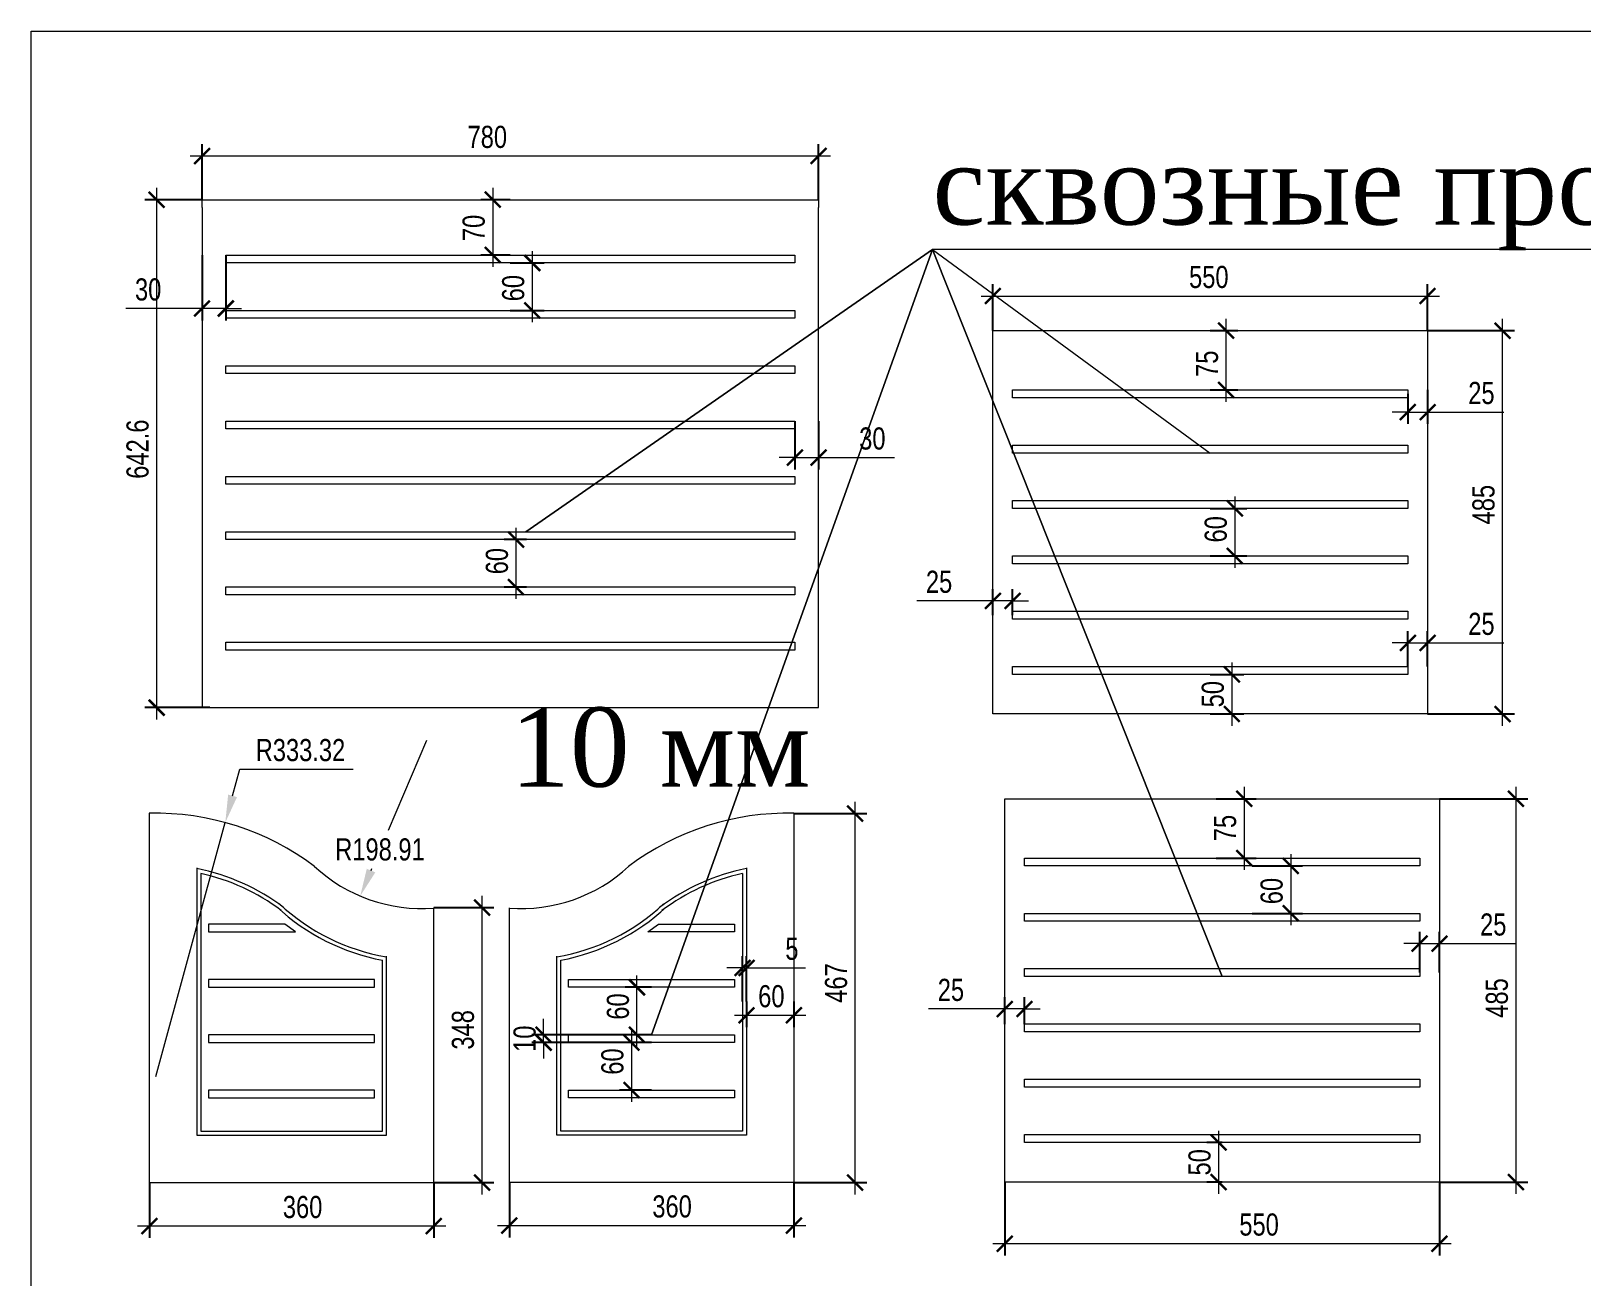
# Model space of a CAD drawing. Header units: millimetres. Extents: x -5205 to 16433, y 55921 to 73570.
# Drawn here: x 3111 to 5073, y 58306 to 59883 of the extents above; entities that cross this region are included whole.
import ezdxf

# ---------------------------------------------------------------- set-up
doc = ezdxf.new("R2010")
doc.units = ezdxf.units.MM
doc.layers.add('Размеры', color=7, linetype='Continuous', lineweight=15)
doc.layers.add('Размеры @ 10', color=7, linetype='Continuous', lineweight=15)
doc.styles.add('SFGOST', font='sfGOSTb.shx', dxfattribs={"width": 0.8})
doc.styles.add('TIMES', font='TIMES.TTF')
doc.dimstyles.new('ALEX', dxfattribs={"dimtxt": 2.8, "dimasz": 2, "dimexe": 1.5, "dimexo": 0, "dimgap": 1, "dimtad": 1, "dimrnd": 0.001, "dimdsep": 46, "dimtxsty": 'SFGOST', "dimblk": 'ARCHTICK', "dimcen": 0, "dimdle": 1.5, "dimclrd": 1, "dimclre": 1, "dimadec": 4, "dimazin": 0, "dimtfac": 1, "dimtmove": 0, "dimatfit": 0, "dimfxl": 1, "dimtvp": 1.75, "dimtolj": 1, "dimlwd": -1, "dimarcsym": 2})
doc.dimstyles.new('ALEX$4', dxfattribs={"dimtxt": 2.8, "dimasz": 3.5, "dimexe": 1.5, "dimexo": 0, "dimgap": 1, "dimtad": 1, "dimtih": 1, "dimtoh": 1, "dimrnd": 0.001, "dimdsep": 46, "dimtxsty": 'SFGOST', "dimblk1": 'ARCHTICK', "dimsah": 1, "dimcen": 0, "dimdle": 1.5, "dimclrd": 1, "dimclre": 1, "dimadec": 4, "dimazin": 0, "dimtfac": 1, "dimtmove": 0, "dimatfit": 0, "dimfxl": 1, "dimtvp": 1.75, "dimtolj": 1, "dimlwd": -1, "dimarcsym": 2})

# ---------------------------------------------------------------- blocks, each defined once
blk = doc.blocks.new('_ArchTick')
at = {"color": 0, "linetype": 'ByBlock', "const_width": 0.15}
blk.add_lwpolyline([(-0.5, -0.5), (0.5, 0.5)], dxfattribs=at)
blk = doc.blocks.new('*D682')
at = {"layer": 'Defpoints', "color": 0}
for p in [(4877.7, 59503.5), (4972.6, 59503.5), (4877.7, 59018.5)]:
    blk.add_point(p, dxfattribs=at)
at = {"layer": 'Размеры', "color": 1, "lineweight": -2}
for p, q in [((4877.7, 59503.5), (4987.6, 59503.5)), ((4877.7, 59018.5), (4987.6, 59018.5))]:
    blk.add_line(p, q, dxfattribs=at)
at = {"layer": 'Размеры', "color": 1}
blk.add_line((4972.6, 59003.5), (4972.6, 59518.5), dxfattribs=at)
at = {"layer": 'Размеры', "color": 1, "xscale": 20, "yscale": 20, "zscale": 20}
for p, rotation in [((4972.6, 59503.5), 90), ((4972.6, 59018.5), 270)]:
    blk.add_blockref('_ArchTick', p, dxfattribs=dict(at, rotation=rotation))
at = {"layer": 'Размеры', "color": 0, "insert": (4948.6, 59283.3), "char_height": 28, "attachment_point": 5, "rotation": 90, "style": 'SFGOST'}
blk.add_mtext('\\A1;485', dxfattribs=at)
blk = doc.blocks.new('*D683')
at = {"layer": 'Defpoints', "color": 0}
for p in [(4892.7, 58911.2), (4892.7, 58426.2), (4989.5, 58426.2)]:
    blk.add_point(p, dxfattribs=at)
at = {"layer": 'Размеры', "color": 1, "lineweight": -2}
for p, q in [((4892.7, 58911.2), (5004.5, 58911.2)), ((4892.7, 58426.2), (5004.5, 58426.2))]:
    blk.add_line(p, q, dxfattribs=at)
at = {"layer": 'Размеры', "color": 1}
blk.add_line((4989.5, 58926.2), (4989.5, 58411.2), dxfattribs=at)
at = {"layer": 'Размеры', "color": 1, "xscale": 20, "yscale": 20, "zscale": 20}
for p, rotation in [((4989.5, 58911.2), 90), ((4989.5, 58426.2), 270)]:
    blk.add_blockref('_ArchTick', p, dxfattribs=dict(at, rotation=rotation))
at = {"layer": 'Размеры', "color": 0, "insert": (4965.5, 58659.1), "char_height": 28, "attachment_point": 5, "rotation": 90, "style": 'SFGOST'}
blk.add_mtext('\\A1;485', dxfattribs=at)
blk = doc.blocks.new('*D684')
at = {"layer": 'Defpoints', "color": 0}
for p in [(4877.7, 59547.2), (4327.7, 59503.5), (4877.7, 59503.5)]:
    blk.add_point(p, dxfattribs=at)
at = {"layer": 'Размеры', "color": 1, "lineweight": -2}
for p, q in [((4327.7, 59503.5), (4327.7, 59562.2)), ((4877.7, 59503.5), (4877.7, 59562.2))]:
    blk.add_line(p, q, dxfattribs=at)
at = {"layer": 'Размеры', "color": 1}
blk.add_line((4312.7, 59547.2), (4892.7, 59547.2), dxfattribs=at)
at = {"layer": 'Размеры', "color": 1, "xscale": 20, "yscale": 20, "zscale": 20, "rotation": 180}
blk.add_blockref('_ArchTick', (4327.7, 59547.2), dxfattribs=at)
at = {"layer": 'Размеры', "color": 1, "xscale": 20, "yscale": 20, "zscale": 20}
blk.add_blockref('_ArchTick', (4877.7, 59547.2), dxfattribs=at)
at = {"layer": 'Размеры', "color": 0, "insert": (4600.9, 59571.2), "char_height": 28, "attachment_point": 5, "style": 'SFGOST'}
blk.add_mtext('\\A1;550', dxfattribs=at)
blk = doc.blocks.new('*D685')
at = {"layer": 'Defpoints', "color": 0}
for p in [(3327.1, 59724.4), (3327.1, 59669.1), (4107.1, 59669.1)]:
    blk.add_point(p, dxfattribs=at)
at = {"layer": 'Размеры', "color": 1, "lineweight": -2}
for p, q in [((3327.1, 59669.1), (3327.1, 59739.4)), ((4107.1, 59669.1), (4107.1, 59739.4))]:
    blk.add_line(p, q, dxfattribs=at)
at = {"layer": 'Размеры', "color": 1}
blk.add_line((4122.1, 59724.4), (3312.1, 59724.4), dxfattribs=at)
at = {"layer": 'Размеры', "color": 1, "xscale": 20, "yscale": 20, "zscale": 20, "rotation": 180}
blk.add_blockref('_ArchTick', (3327.1, 59724.4), dxfattribs=at)
at = {"layer": 'Размеры', "color": 1, "xscale": 20, "yscale": 20, "zscale": 20}
blk.add_blockref('_ArchTick', (4107.1, 59724.4), dxfattribs=at)
at = {"layer": 'Размеры', "color": 0, "insert": (3688, 59748.4), "char_height": 28, "attachment_point": 5, "style": 'SFGOST'}
blk.add_mtext('\\A1;780', dxfattribs=at)
blk = doc.blocks.new('*D686')
at = {"layer": 'Defpoints', "color": 0}
for p in [(3327.1, 59669.1), (3269.6, 59026.5), (3337.1, 59026.5)]:
    blk.add_point(p, dxfattribs=at)
at = {"layer": 'Размеры', "color": 1}
blk.add_line((3269.6, 59684.1), (3269.6, 59011.5), dxfattribs=at)
at = {"layer": 'Размеры', "color": 1, "lineweight": -2}
for p, q in [((3327.1, 59669.1), (3254.6, 59669.1)), ((3337.1, 59026.5), (3254.6, 59026.5))]:
    blk.add_line(p, q, dxfattribs=at)
at = {"layer": 'Размеры', "color": 1, "xscale": 20, "yscale": 20, "zscale": 20}
for p, rotation in [((3269.6, 59669.1), 90), ((3269.6, 59026.5), 270)]:
    blk.add_blockref('_ArchTick', p, dxfattribs=dict(at, rotation=rotation))
at = {"layer": 'Размеры', "color": 0, "insert": (3245.6, 59353.5), "char_height": 28, "attachment_point": 5, "rotation": 90, "style": 'SFGOST'}
blk.add_mtext('\\A1;642.6', dxfattribs=at)
blk = doc.blocks.new('*D717')
at = {"layer": 'Defpoints', "color": 0}
for p in [(4342.7, 58426.2), (4892.7, 58426.2), (4892.7, 58348.3)]:
    blk.add_point(p, dxfattribs=at)
at = {"layer": 'Размеры', "color": 1, "lineweight": -2}
for p, q in [((4342.7, 58426.2), (4342.7, 58333.3)), ((4892.7, 58426.2), (4892.7, 58333.3))]:
    blk.add_line(p, q, dxfattribs=at)
at = {"layer": 'Размеры', "color": 1}
blk.add_line((4327.7, 58348.3), (4907.7, 58348.3), dxfattribs=at)
at = {"layer": 'Размеры', "color": 1, "xscale": 20, "yscale": 20, "zscale": 20, "rotation": 180}
blk.add_blockref('_ArchTick', (4342.7, 58348.3), dxfattribs=at)
at = {"layer": 'Размеры', "color": 1, "xscale": 20, "yscale": 20, "zscale": 20}
blk.add_blockref('_ArchTick', (4892.7, 58348.3), dxfattribs=at)
at = {"layer": 'Размеры', "color": 0, "insert": (4664.5, 58372.3), "char_height": 28, "attachment_point": 5, "style": 'SFGOST'}
blk.add_mtext('\\A1;550', dxfattribs=at)
blk = doc.blocks.new('*D718')
at = {"layer": 'Defpoints', "color": 0}
for p in [(4610.2, 58911.2), (4610.2, 58836.2), (4645.6, 58836.2)]:
    blk.add_point(p, dxfattribs=at)
at = {"layer": 'Размеры', "color": 1, "lineweight": -2}
for p, q in [((4610.2, 58911.2), (4660.6, 58911.2)), ((4610.2, 58836.2), (4660.6, 58836.2))]:
    blk.add_line(p, q, dxfattribs=at)
at = {"layer": 'Размеры', "color": 1}
blk.add_line((4645.6, 58926.2), (4645.6, 58821.2), dxfattribs=at)
at = {"layer": 'Размеры', "color": 1, "xscale": 20, "yscale": 20, "zscale": 20}
for p, rotation in [((4645.6, 58911.2), 90), ((4645.6, 58836.2), 270)]:
    blk.add_blockref('_ArchTick', p, dxfattribs=dict(at, rotation=rotation))
at = {"layer": 'Размеры', "color": 0, "insert": (4621.6, 58874.2), "char_height": 28, "attachment_point": 5, "rotation": 90, "style": 'SFGOST'}
blk.add_mtext('\\A1;75', dxfattribs=at)
blk = doc.blocks.new('*D719')
at = {"layer": 'Defpoints', "color": 0}
for p in [(4655.6, 58826.2), (4655.6, 58766.2), (4704.5, 58766.2)]:
    blk.add_point(p, dxfattribs=at)
at = {"layer": 'Размеры', "color": 1}
blk.add_line((4704.5, 58841.2), (4704.5, 58751.2), dxfattribs=at)
at = {"layer": 'Размеры', "color": 1, "lineweight": -2}
for p, q in [((4655.6, 58826.2), (4719.5, 58826.2)), ((4655.6, 58766.2), (4719.5, 58766.2))]:
    blk.add_line(p, q, dxfattribs=at)
at = {"layer": 'Размеры', "color": 1, "xscale": 20, "yscale": 20, "zscale": 20}
for p, rotation in [((4704.5, 58826.2), 90), ((4704.5, 58766.2), 270)]:
    blk.add_blockref('_ArchTick', p, dxfattribs=dict(at, rotation=rotation))
at = {"layer": 'Размеры', "color": 0, "insert": (4680.5, 58794.4), "char_height": 28, "attachment_point": 5, "rotation": 90, "style": 'SFGOST'}
blk.add_mtext('\\A1;60', dxfattribs=at)
blk = doc.blocks.new('*D720')
at = {"layer": 'Defpoints', "color": 0}
for p in [(4617.7, 58476.2), (4613.3, 58426.2), (4617.7, 58426.2)]:
    blk.add_point(p, dxfattribs=at)
at = {"layer": 'Размеры', "color": 1}
blk.add_line((4613.3, 58491.2), (4613.3, 58411.2), dxfattribs=at)
at = {"layer": 'Размеры', "color": 1, "lineweight": -2}
for p, q in [((4617.7, 58476.2), (4598.3, 58476.2)), ((4617.7, 58426.2), (4598.3, 58426.2))]:
    blk.add_line(p, q, dxfattribs=at)
at = {"layer": 'Размеры', "color": 1, "xscale": 20, "yscale": 20, "zscale": 20}
for p, rotation in [((4613.3, 58476.2), 90), ((4613.3, 58426.2), 270)]:
    blk.add_blockref('_ArchTick', p, dxfattribs=dict(at, rotation=rotation))
at = {"layer": 'Размеры', "color": 0, "insert": (4589.3, 58451.2), "char_height": 28, "attachment_point": 5, "rotation": 90, "style": 'SFGOST'}
blk.add_mtext('\\A1;50', dxfattribs=at)
blk = doc.blocks.new('*D721')
at = {"layer": 'Defpoints', "color": 0}
for p in [(4602.7, 59278.5), (4602.7, 59218.5), (4633.8, 59218.5)]:
    blk.add_point(p, dxfattribs=at)
at = {"layer": 'Размеры', "color": 1}
blk.add_line((4633.8, 59293.5), (4633.8, 59203.5), dxfattribs=at)
at = {"layer": 'Размеры', "color": 1, "lineweight": -2}
for p, q in [((4602.7, 59278.5), (4648.8, 59278.5)), ((4602.7, 59218.5), (4648.8, 59218.5))]:
    blk.add_line(p, q, dxfattribs=at)
at = {"layer": 'Размеры', "color": 1, "xscale": 20, "yscale": 20, "zscale": 20}
for p, rotation in [((4633.8, 59278.5), 90), ((4633.8, 59218.5), 270)]:
    blk.add_blockref('_ArchTick', p, dxfattribs=dict(at, rotation=rotation))
at = {"layer": 'Размеры', "color": 0, "insert": (4609.8, 59252.1), "char_height": 28, "attachment_point": 5, "rotation": 90, "style": 'SFGOST'}
blk.add_mtext('\\A1;60', dxfattribs=at)
blk = doc.blocks.new('*D722')
at = {"layer": 'Defpoints', "color": 0}
for p in [(4602.7, 59068.5), (4602.7, 59018.5), (4630.1, 59018.5)]:
    blk.add_point(p, dxfattribs=at)
at = {"layer": 'Размеры', "color": 1, "lineweight": -2}
for p, q in [((4602.7, 59068.5), (4645.1, 59068.5)), ((4602.7, 59018.5), (4645.1, 59018.5))]:
    blk.add_line(p, q, dxfattribs=at)
at = {"layer": 'Размеры', "color": 1}
blk.add_line((4630.1, 59083.5), (4630.1, 59003.5), dxfattribs=at)
at = {"layer": 'Размеры', "color": 1, "xscale": 20, "yscale": 20, "zscale": 20}
for p, rotation in [((4630.1, 59068.5), 90), ((4630.1, 59018.5), 270)]:
    blk.add_blockref('_ArchTick', p, dxfattribs=dict(at, rotation=rotation))
at = {"layer": 'Размеры', "color": 0, "insert": (4606.1, 59043.5), "char_height": 28, "attachment_point": 5, "rotation": 90, "style": 'SFGOST'}
blk.add_mtext('\\A1;50', dxfattribs=at)
blk = doc.blocks.new('*D723')
at = {"layer": 'Defpoints', "color": 0}
for p in [(4602.7, 59503.5), (4622.7, 59503.5), (4602.7, 59428.5)]:
    blk.add_point(p, dxfattribs=at)
at = {"layer": 'Размеры', "color": 1, "lineweight": -2}
for p, q in [((4602.7, 59503.5), (4637.7, 59503.5)), ((4602.7, 59428.5), (4637.7, 59428.5))]:
    blk.add_line(p, q, dxfattribs=at)
at = {"layer": 'Размеры', "color": 1}
blk.add_line((4622.7, 59413.5), (4622.7, 59518.5), dxfattribs=at)
at = {"layer": 'Размеры', "color": 1, "xscale": 20, "yscale": 20, "zscale": 20}
for p, rotation in [((4622.7, 59503.5), 90), ((4622.7, 59428.5), 270)]:
    blk.add_blockref('_ArchTick', p, dxfattribs=dict(at, rotation=rotation))
at = {"layer": 'Размеры', "color": 0, "insert": (4598.7, 59461.6), "char_height": 28, "attachment_point": 5, "rotation": 90, "style": 'SFGOST'}
blk.add_mtext('\\A1;75', dxfattribs=at)
blk = doc.blocks.new('*D724')
at = {"layer": 'Defpoints', "color": 0}
for p in [(4852.7, 59423.5), (4877.7, 59428.5), (4877.7, 59400.4)]:
    blk.add_point(p, dxfattribs=at)
at = {"layer": 'Размеры', "color": 1, "lineweight": -2}
for p, q in [((4852.7, 59423.5), (4852.7, 59385.4)), ((4877.7, 59428.5), (4877.7, 59385.4))]:
    blk.add_line(p, q, dxfattribs=at)
at = {"layer": 'Размеры', "color": 1}
for p, q in [((4852.7, 59400.4), (4832.7, 59400.4)), ((4852.7, 59400.4), (4877.7, 59400.4)), ((4877.7, 59400.4), (4974, 59400.4))]:
    blk.add_line(p, q, dxfattribs=at)
at = {"layer": 'Размеры', "color": 1, "xscale": 20, "yscale": 20, "zscale": 20}
blk.add_blockref('_ArchTick', (4852.7, 59400.4), dxfattribs=at)
at = {"layer": 'Размеры', "color": 1, "xscale": 20, "yscale": 20, "zscale": 20, "rotation": 180}
blk.add_blockref('_ArchTick', (4877.7, 59400.4), dxfattribs=at)
at = {"layer": 'Размеры', "color": 0, "insert": (4945.8, 59424.4), "char_height": 28, "attachment_point": 5, "style": 'SFGOST'}
blk.add_mtext('\\A1;25', dxfattribs=at)
blk = doc.blocks.new('*D725')
at = {"layer": 'Defpoints', "color": 0}
for p in [(4877.7, 59108.3), (4852.7, 59078.5), (4877.7, 59078.5)]:
    blk.add_point(p, dxfattribs=at)
at = {"layer": 'Размеры', "color": 1}
for p, q in [((4852.7, 59108.3), (4832.7, 59108.3)), ((4852.7, 59108.3), (4877.7, 59108.3)), ((4877.7, 59108.3), (4974, 59108.3))]:
    blk.add_line(p, q, dxfattribs=at)
at = {"layer": 'Размеры', "color": 1, "lineweight": -2}
for p, q in [((4852.7, 59078.5), (4852.7, 59123.3)), ((4877.7, 59078.5), (4877.7, 59123.3))]:
    blk.add_line(p, q, dxfattribs=at)
at = {"layer": 'Размеры', "color": 1, "xscale": 20, "yscale": 20, "zscale": 20}
blk.add_blockref('_ArchTick', (4852.7, 59108.3), dxfattribs=at)
at = {"layer": 'Размеры', "color": 1, "xscale": 20, "yscale": 20, "zscale": 20, "rotation": 180}
blk.add_blockref('_ArchTick', (4877.7, 59108.3), dxfattribs=at)
at = {"layer": 'Размеры', "color": 0, "insert": (4945.8, 59132.3), "char_height": 28, "attachment_point": 5, "style": 'SFGOST'}
blk.add_mtext('\\A1;25', dxfattribs=at)
blk = doc.blocks.new('*D726')
at = {"layer": 'Defpoints', "color": 0}
for p in [(4327.7, 59161.5), (4327.7, 59143.5), (4352.7, 59143.5)]:
    blk.add_point(p, dxfattribs=at)
at = {"layer": 'Размеры', "color": 1, "lineweight": -2}
for p, q in [((4327.7, 59143.5), (4327.7, 59176.5)), ((4352.7, 59143.5), (4352.7, 59176.5))]:
    blk.add_line(p, q, dxfattribs=at)
at = {"layer": 'Размеры', "color": 1}
for p, q in [((4327.7, 59161.5), (4231.4, 59161.5)), ((4352.7, 59161.5), (4327.7, 59161.5)), ((4352.7, 59161.5), (4372.7, 59161.5))]:
    blk.add_line(p, q, dxfattribs=at)
at = {"layer": 'Размеры', "color": 1, "xscale": 20, "yscale": 20, "zscale": 20}
blk.add_blockref('_ArchTick', (4327.7, 59161.5), dxfattribs=at)
at = {"layer": 'Размеры', "color": 1, "xscale": 20, "yscale": 20, "zscale": 20, "rotation": 180}
blk.add_blockref('_ArchTick', (4352.7, 59161.5), dxfattribs=at)
at = {"layer": 'Размеры', "color": 0, "insert": (4259.6, 59185.5), "char_height": 28, "attachment_point": 5, "style": 'SFGOST'}
blk.add_mtext('\\A1;25', dxfattribs=at)
blk = doc.blocks.new('*D727')
at = {"layer": 'Defpoints', "color": 0}
for p in [(4342.7, 58645.2), (4342.7, 58626.2), (4367.7, 58626.2)]:
    blk.add_point(p, dxfattribs=at)
at = {"layer": 'Размеры', "color": 1, "lineweight": -2}
for p, q in [((4342.7, 58626.2), (4342.7, 58660.2)), ((4367.7, 58626.2), (4367.7, 58660.2))]:
    blk.add_line(p, q, dxfattribs=at)
at = {"layer": 'Размеры', "color": 1}
for p, q in [((4342.7, 58645.2), (4246.4, 58645.2)), ((4367.7, 58645.2), (4342.7, 58645.2)), ((4367.7, 58645.2), (4387.7, 58645.2))]:
    blk.add_line(p, q, dxfattribs=at)
at = {"layer": 'Размеры', "color": 1, "xscale": 20, "yscale": 20, "zscale": 20}
blk.add_blockref('_ArchTick', (4342.7, 58645.2), dxfattribs=at)
at = {"layer": 'Размеры', "color": 1, "xscale": 20, "yscale": 20, "zscale": 20, "rotation": 180}
blk.add_blockref('_ArchTick', (4367.7, 58645.2), dxfattribs=at)
at = {"layer": 'Размеры', "color": 0, "insert": (4274.6, 58669.2), "char_height": 28, "attachment_point": 5, "style": 'SFGOST'}
blk.add_mtext('\\A1;25', dxfattribs=at)
blk = doc.blocks.new('*D728')
at = {"layer": 'Defpoints', "color": 0}
for p in [(4892.7, 58727.9), (4867.7, 58691.2), (4892.7, 58691.2)]:
    blk.add_point(p, dxfattribs=at)
at = {"layer": 'Размеры', "color": 1, "lineweight": -2}
for p, q in [((4867.7, 58691.2), (4867.7, 58742.9)), ((4892.7, 58691.2), (4892.7, 58742.9))]:
    blk.add_line(p, q, dxfattribs=at)
at = {"layer": 'Размеры', "color": 1}
for p, q in [((4867.7, 58727.9), (4847.7, 58727.9)), ((4867.7, 58727.9), (4892.7, 58727.9)), ((4892.7, 58727.9), (4989, 58727.9))]:
    blk.add_line(p, q, dxfattribs=at)
at = {"layer": 'Размеры', "color": 1, "xscale": 20, "yscale": 20, "zscale": 20}
blk.add_blockref('_ArchTick', (4867.7, 58727.9), dxfattribs=at)
at = {"layer": 'Размеры', "color": 1, "xscale": 20, "yscale": 20, "zscale": 20, "rotation": 180}
blk.add_blockref('_ArchTick', (4892.7, 58727.9), dxfattribs=at)
at = {"layer": 'Размеры', "color": 0, "insert": (4960.8, 58751.9), "char_height": 28, "attachment_point": 5, "style": 'SFGOST'}
blk.add_mtext('\\A1;25', dxfattribs=at)
blk = doc.blocks.new('*D729')
at = {"layer": 'Defpoints', "color": 0}
for p in [(3717.1, 59669.1), (3694.9, 59599.1), (3717.1, 59599.1)]:
    blk.add_point(p, dxfattribs=at)
at = {"layer": 'Размеры', "color": 1}
blk.add_line((3694.9, 59684.1), (3694.9, 59584.1), dxfattribs=at)
at = {"layer": 'Размеры', "color": 1, "lineweight": -2}
for p, q in [((3717.1, 59669.1), (3679.9, 59669.1)), ((3717.1, 59599.1), (3679.9, 59599.1))]:
    blk.add_line(p, q, dxfattribs=at)
at = {"layer": 'Размеры', "color": 1, "xscale": 20, "yscale": 20, "zscale": 20}
for p, rotation in [((3694.9, 59669.1), 90), ((3694.9, 59599.1), 270)]:
    blk.add_blockref('_ArchTick', p, dxfattribs=dict(at, rotation=rotation))
at = {"layer": 'Размеры', "color": 0, "insert": (3670.9, 59633.4), "char_height": 28, "attachment_point": 5, "rotation": 90, "style": 'SFGOST'}
blk.add_mtext('\\A1;70', dxfattribs=at)
blk = doc.blocks.new('*D730')
at = {"layer": 'Defpoints', "color": 0}
for p in [(3717.1, 59589.1), (3717.1, 59529.1), (3744.9, 59529.1)]:
    blk.add_point(p, dxfattribs=at)
at = {"layer": 'Размеры', "color": 1}
blk.add_line((3744.9, 59604.1), (3744.9, 59514.1), dxfattribs=at)
at = {"layer": 'Размеры', "color": 1, "lineweight": -2}
for p, q in [((3717.1, 59589.1), (3759.9, 59589.1)), ((3717.1, 59529.1), (3759.9, 59529.1))]:
    blk.add_line(p, q, dxfattribs=at)
at = {"layer": 'Размеры', "color": 1, "xscale": 20, "yscale": 20, "zscale": 20}
for p, rotation in [((3744.9, 59589.1), 90), ((3744.9, 59529.1), 270)]:
    blk.add_blockref('_ArchTick', p, dxfattribs=dict(at, rotation=rotation))
at = {"layer": 'Размеры', "color": 0, "insert": (3720.9, 59557.2), "char_height": 28, "attachment_point": 5, "rotation": 90, "style": 'SFGOST'}
blk.add_mtext('\\A1;60', dxfattribs=at)
blk = doc.blocks.new('*D731')
at = {"layer": 'Defpoints', "color": 0}
for p in [(3737.6, 59239.1), (3724.3, 59179.1), (3737.6, 59179.1)]:
    blk.add_point(p, dxfattribs=at)
at = {"layer": 'Размеры', "color": 1}
blk.add_line((3724.3, 59254.1), (3724.3, 59164.1), dxfattribs=at)
at = {"layer": 'Размеры', "color": 1, "lineweight": -2}
for p, q in [((3737.6, 59239.1), (3709.3, 59239.1)), ((3737.6, 59179.1), (3709.3, 59179.1))]:
    blk.add_line(p, q, dxfattribs=at)
at = {"layer": 'Размеры', "color": 1, "xscale": 20, "yscale": 20, "zscale": 20}
for p, rotation in [((3724.3, 59239.1), 90), ((3724.3, 59179.1), 270)]:
    blk.add_blockref('_ArchTick', p, dxfattribs=dict(at, rotation=rotation))
at = {"layer": 'Размеры', "color": 0, "insert": (3700.3, 59211.8), "char_height": 28, "attachment_point": 5, "rotation": 90, "style": 'SFGOST'}
blk.add_mtext('\\A1;60', dxfattribs=at)
blk = doc.blocks.new('*D732')
at = {"layer": 'Defpoints', "color": 0}
for p in [(3327.1, 59599.1), (3357.1, 59599.1), (3327.1, 59531.4)]:
    blk.add_point(p, dxfattribs=at)
at = {"layer": 'Размеры', "color": 1, "lineweight": -2}
for p, q in [((3327.1, 59599.1), (3327.1, 59516.4)), ((3357.1, 59599.1), (3357.1, 59516.4))]:
    blk.add_line(p, q, dxfattribs=at)
at = {"layer": 'Размеры', "color": 1}
for p, q in [((3327.1, 59531.4), (3230.8, 59531.4)), ((3357.1, 59531.4), (3327.1, 59531.4)), ((3357.1, 59531.4), (3377.1, 59531.4))]:
    blk.add_line(p, q, dxfattribs=at)
at = {"layer": 'Размеры', "color": 1, "xscale": 20, "yscale": 20, "zscale": 20}
blk.add_blockref('_ArchTick', (3327.1, 59531.4), dxfattribs=at)
at = {"layer": 'Размеры', "color": 1, "xscale": 20, "yscale": 20, "zscale": 20, "rotation": 180}
blk.add_blockref('_ArchTick', (3357.1, 59531.4), dxfattribs=at)
at = {"layer": 'Размеры', "color": 0, "insert": (3258.9, 59555.4), "char_height": 28, "attachment_point": 5, "style": 'SFGOST'}
blk.add_mtext('\\A1;30', dxfattribs=at)
blk = doc.blocks.new('*D733')
at = {"layer": 'Defpoints', "color": 0}
for p in [(4077.1, 59389.1), (4107.1, 59389.1), (4107.1, 59342.8)]:
    blk.add_point(p, dxfattribs=at)
at = {"layer": 'Размеры', "color": 1, "lineweight": -2}
for p, q in [((4077.1, 59389.1), (4077.1, 59327.8)), ((4107.1, 59389.1), (4107.1, 59327.8))]:
    blk.add_line(p, q, dxfattribs=at)
at = {"layer": 'Размеры', "color": 1}
for p, q in [((4077.1, 59342.8), (4057.1, 59342.8)), ((4077.1, 59342.8), (4107.1, 59342.8)), ((4107.1, 59342.8), (4203.3, 59342.8))]:
    blk.add_line(p, q, dxfattribs=at)
at = {"layer": 'Размеры', "color": 1, "xscale": 20, "yscale": 20, "zscale": 20}
blk.add_blockref('_ArchTick', (4077.1, 59342.8), dxfattribs=at)
at = {"layer": 'Размеры', "color": 1, "xscale": 20, "yscale": 20, "zscale": 20, "rotation": 180}
blk.add_blockref('_ArchTick', (4107.1, 59342.8), dxfattribs=at)
at = {"layer": 'Размеры', "color": 0, "insert": (4175.2, 59366.8), "char_height": 28, "attachment_point": 5, "style": 'SFGOST'}
blk.add_mtext('\\A1;30', dxfattribs=at)
blk = doc.blocks.new('*D734')
at = {"layer": 'Defpoints', "color": 0}
for p in [(4075.9, 58892.5), (4153.4, 58892.5), (4075.9, 58425.5)]:
    blk.add_point(p, dxfattribs=at)
at = {"layer": 'Размеры', "color": 1, "lineweight": -2}
for p, q in [((4075.9, 58892.5), (4168.4, 58892.5)), ((4075.9, 58425.5), (4168.4, 58425.5))]:
    blk.add_line(p, q, dxfattribs=at)
at = {"layer": 'Размеры', "color": 1}
blk.add_line((4153.4, 58410.5), (4153.4, 58907.5), dxfattribs=at)
at = {"layer": 'Размеры', "color": 1, "xscale": 20, "yscale": 20, "zscale": 20}
for p, rotation in [((4153.4, 58892.5), 90), ((4153.4, 58425.5), 270)]:
    blk.add_blockref('_ArchTick', p, dxfattribs=dict(at, rotation=rotation))
at = {"layer": 'Размеры', "color": 0, "insert": (4129.4, 58678.1), "char_height": 28, "attachment_point": 5, "rotation": 90, "style": 'SFGOST'}
blk.add_mtext('\\A1;467', dxfattribs=at)
blk = doc.blocks.new('*D735')
at = {"layer": 'Defpoints', "color": 0}
for p in [(3620.4, 58773.5), (3681.3, 58773.5), (3620.4, 58425.5)]:
    blk.add_point(p, dxfattribs=at)
at = {"layer": 'Размеры', "color": 1, "lineweight": -2}
for p, q in [((3620.4, 58773.5), (3696.3, 58773.5)), ((3620.4, 58425.5), (3696.3, 58425.5))]:
    blk.add_line(p, q, dxfattribs=at)
at = {"layer": 'Размеры', "color": 1}
blk.add_line((3681.3, 58410.5), (3681.3, 58788.5), dxfattribs=at)
at = {"layer": 'Размеры', "color": 1, "xscale": 20, "yscale": 20, "zscale": 20}
for p, rotation in [((3681.3, 58773.5), 90), ((3681.3, 58425.5), 270)]:
    blk.add_blockref('_ArchTick', p, dxfattribs=dict(at, rotation=rotation))
at = {"layer": 'Размеры', "color": 0, "insert": (3657.3, 58618.8), "char_height": 28, "attachment_point": 5, "rotation": 90, "style": 'SFGOST'}
blk.add_mtext('\\A1;348', dxfattribs=at)
blk = doc.blocks.new('*D736')
at = {"layer": 'Defpoints', "color": 0}
for p in [(3715.9, 58425.5), (4075.9, 58425.5), (4075.9, 58371.2)]:
    blk.add_point(p, dxfattribs=at)
at = {"layer": 'Размеры', "color": 1, "lineweight": -2}
for p, q in [((3715.9, 58425.5), (3715.9, 58356.2)), ((4075.9, 58425.5), (4075.9, 58356.2))]:
    blk.add_line(p, q, dxfattribs=at)
at = {"layer": 'Размеры', "color": 1}
blk.add_line((3700.9, 58371.2), (4090.9, 58371.2), dxfattribs=at)
at = {"layer": 'Размеры', "color": 1, "xscale": 20, "yscale": 20, "zscale": 20, "rotation": 180}
blk.add_blockref('_ArchTick', (3715.9, 58371.2), dxfattribs=at)
at = {"layer": 'Размеры', "color": 1, "xscale": 20, "yscale": 20, "zscale": 20}
blk.add_blockref('_ArchTick', (4075.9, 58371.2), dxfattribs=at)
at = {"layer": 'Размеры', "color": 0, "insert": (3921.8, 58395.2), "char_height": 28, "attachment_point": 5, "style": 'SFGOST'}
blk.add_mtext('\\A1;360', dxfattribs=at)
blk = doc.blocks.new('*D737')
at = {"layer": 'Defpoints', "color": 0}
for p in [(3260.4, 58425.5), (3620.4, 58425.5), (3260.4, 58370.5)]:
    blk.add_point(p, dxfattribs=at)
at = {"layer": 'Размеры', "color": 1, "lineweight": -2}
for p, q in [((3260.4, 58425.5), (3260.4, 58355.5)), ((3620.4, 58425.5), (3620.4, 58355.5))]:
    blk.add_line(p, q, dxfattribs=at)
at = {"layer": 'Размеры', "color": 1}
blk.add_line((3635.4, 58370.5), (3245.4, 58370.5), dxfattribs=at)
at = {"layer": 'Размеры', "color": 1, "xscale": 20, "yscale": 20, "zscale": 20, "rotation": 180}
blk.add_blockref('_ArchTick', (3260.4, 58370.5), dxfattribs=at)
at = {"layer": 'Размеры', "color": 1, "xscale": 20, "yscale": 20, "zscale": 20}
blk.add_blockref('_ArchTick', (3620.4, 58370.5), dxfattribs=at)
at = {"layer": 'Размеры', "color": 0, "insert": (3454.3, 58394.5), "char_height": 28, "attachment_point": 5, "style": 'SFGOST'}
blk.add_mtext('\\A1;360', dxfattribs=at)
blk = doc.blocks.new('*D772')
at = {"layer": 'Defpoints', "color": 0}
for p in [(3356.5, 58881.1), (3268.7, 58559.6)]:
    blk.add_point(p, dxfattribs=at)
at = {"layer": 'Размеры', "color": 1}
for p, q in [((3365.7, 58914.9), (3374.9, 58948.6)), ((3374.9, 58948.6), (3518.2, 58948.6)), ((3268.7, 58559.6), (3356.5, 58881.1))]:
    blk.add_line(p, q, dxfattribs=at)
blk.add_solid([(3360.1, 58916.4), (3371.3, 58913.3), (3356.5, 58881.1)], dxfattribs=at)
at = {"layer": 'Размеры', "color": 0, "insert": (3451.6, 58972.6), "char_height": 28, "attachment_point": 5, "style": 'SFGOST'}
blk.add_mtext('\\A1;R333.32', dxfattribs=at)
blk = doc.blocks.new('*D773')
at = {"layer": 'Defpoints', "color": 0}
for p in [(3605, 58971.2), (3527.2, 58788.1)]:
    blk.add_point(p, dxfattribs=at)
at = {"layer": 'Размеры', "color": 1}
for p, q in [((3610.9, 58985), (3562.4, 58870.9)), ((3540.9, 58820.3), (3542, 58822.9))]:
    blk.add_line(p, q, dxfattribs=at)
blk.add_solid([(3535.5, 58822.6), (3546.3, 58818), (3527.2, 58788.1)], dxfattribs=at)
at = {"layer": 'Размеры', "color": 0, "insert": (3552.2, 58846.9), "char_height": 28, "attachment_point": 5, "style": 'SFGOST'}
blk.add_mtext('\\A1;R198.91', dxfattribs=at)
blk = doc.blocks.new('*D738')
at = {"layer": 'Defpoints', "color": 0}
for p in [(4015.9, 58654.6), (4075.9, 58654.6), (4075.9, 58637.2)]:
    blk.add_point(p, dxfattribs=at)
at = {"layer": 'Размеры', "color": 1}
blk.add_line((4000.9, 58637.2), (4090.9, 58637.2), dxfattribs=at)
at = {"layer": 'Размеры', "color": 1, "lineweight": -2}
for p, q in [((4015.9, 58654.6), (4015.9, 58622.2)), ((4075.9, 58654.6), (4075.9, 58622.2))]:
    blk.add_line(p, q, dxfattribs=at)
at = {"layer": 'Размеры', "color": 1, "xscale": 20, "yscale": 20, "zscale": 20, "rotation": 180}
blk.add_blockref('_ArchTick', (4015.9, 58637.2), dxfattribs=at)
at = {"layer": 'Размеры', "color": 1, "xscale": 20, "yscale": 20, "zscale": 20}
blk.add_blockref('_ArchTick', (4075.9, 58637.2), dxfattribs=at)
at = {"layer": 'Размеры', "color": 0, "insert": (4047.4, 58661.2), "char_height": 28, "attachment_point": 5, "style": 'SFGOST'}
blk.add_mtext('\\A1;60', dxfattribs=at)
blk = doc.blocks.new('*D739')
at = {"layer": 'Defpoints', "color": 0}
for p in [(4010.9, 58697.2), (4010.9, 58654.6), (4015.9, 58654.6)]:
    blk.add_point(p, dxfattribs=at)
at = {"layer": 'Размеры', "color": 1}
for p, q in [((4010.9, 58697.2), (3990.9, 58697.2)), ((4010.9, 58697.2), (4015.9, 58697.2)), ((4015.9, 58697.2), (4090.8, 58697.2))]:
    blk.add_line(p, q, dxfattribs=at)
at = {"layer": 'Размеры', "color": 1, "lineweight": -2}
for p, q in [((4010.9, 58654.6), (4010.9, 58712.2)), ((4015.9, 58654.6), (4015.9, 58712.2))]:
    blk.add_line(p, q, dxfattribs=at)
at = {"layer": 'Размеры', "color": 1, "xscale": 20, "yscale": 20, "zscale": 20}
blk.add_blockref('_ArchTick', (4010.9, 58697.2), dxfattribs=at)
at = {"layer": 'Размеры', "color": 1, "xscale": 20, "yscale": 20, "zscale": 20, "rotation": 180}
blk.add_blockref('_ArchTick', (4015.9, 58697.2), dxfattribs=at)
at = {"layer": 'Размеры', "color": 0, "insert": (4073.4, 58721.2), "char_height": 28, "attachment_point": 5, "style": 'SFGOST'}
blk.add_mtext('\\A1;5', dxfattribs=at)
blk = doc.blocks.new('*D740')
at = {"layer": 'Defpoints', "color": 0}
for p in [(3759.3, 58612.6), (3895.9, 58612.6), (3895.9, 58602.6)]:
    blk.add_point(p, dxfattribs=at)
at = {"layer": 'Размеры', "color": 1}
for p, q in [((3759.3, 58612.6), (3759.3, 58632.6)), ((3759.3, 58602.6), (3759.3, 58612.6)), ((3759.3, 58602.6), (3759.3, 58582.6))]:
    blk.add_line(p, q, dxfattribs=at)
at = {"layer": 'Размеры', "color": 1, "lineweight": -2}
for p, q in [((3895.9, 58612.6), (3744.3, 58612.6)), ((3895.9, 58602.6), (3744.3, 58602.6))]:
    blk.add_line(p, q, dxfattribs=at)
at = {"layer": 'Размеры', "color": 1, "xscale": 20, "yscale": 20, "zscale": 20}
for p, rotation in [((3759.3, 58612.6), 270), ((3759.3, 58602.6), 90)]:
    blk.add_blockref('_ArchTick', p, dxfattribs=dict(at, rotation=rotation))
at = {"layer": 'Размеры', "color": 0, "insert": (3735.3, 58607.6), "char_height": 28, "attachment_point": 5, "rotation": 90, "style": 'SFGOST'}
blk.add_mtext('\\A1;10', dxfattribs=at)
blk = doc.blocks.new('*D741')
at = {"layer": 'Defpoints', "color": 0}
for p in [(3895.9, 58602.6), (3870.4, 58542.6), (3895.9, 58542.6)]:
    blk.add_point(p, dxfattribs=at)
at = {"layer": 'Размеры', "color": 1}
blk.add_line((3870.4, 58617.6), (3870.4, 58527.6), dxfattribs=at)
at = {"layer": 'Размеры', "color": 1, "lineweight": -2}
for p, q in [((3895.9, 58602.6), (3855.4, 58602.6)), ((3895.9, 58542.6), (3855.4, 58542.6))]:
    blk.add_line(p, q, dxfattribs=at)
at = {"layer": 'Размеры', "color": 1, "xscale": 20, "yscale": 20, "zscale": 20}
for p, rotation in [((3870.4, 58602.6), 90), ((3870.4, 58542.6), 270)]:
    blk.add_blockref('_ArchTick', p, dxfattribs=dict(at, rotation=rotation))
at = {"layer": 'Размеры', "color": 0, "insert": (3846.4, 58578.7), "char_height": 28, "attachment_point": 5, "rotation": 90, "style": 'SFGOST'}
blk.add_mtext('\\A1;60', dxfattribs=at)
blk = doc.blocks.new('*D742')
at = {"layer": 'Defpoints', "color": 0}
for p in [(3877.4, 58672.6), (3895.9, 58672.6), (3895.9, 58612.6)]:
    blk.add_point(p, dxfattribs=at)
at = {"layer": 'Размеры', "color": 1}
blk.add_line((3877.4, 58597.6), (3877.4, 58687.6), dxfattribs=at)
at = {"layer": 'Размеры', "color": 1, "lineweight": -2}
for p, q in [((3895.9, 58672.6), (3862.4, 58672.6)), ((3895.9, 58612.6), (3862.4, 58612.6))]:
    blk.add_line(p, q, dxfattribs=at)
at = {"layer": 'Размеры', "color": 1, "xscale": 20, "yscale": 20, "zscale": 20}
for p, rotation in [((3877.4, 58672.6), 90), ((3877.4, 58612.6), 270)]:
    blk.add_blockref('_ArchTick', p, dxfattribs=dict(at, rotation=rotation))
at = {"layer": 'Размеры', "color": 0, "insert": (3853.4, 58648.3), "char_height": 28, "attachment_point": 5, "rotation": 90, "style": 'SFGOST'}
blk.add_mtext('\\A1;60', dxfattribs=at)

msp = doc.modelspace()

# ---------------------------------------------------------------- linework, layer by layer
at = {"layer": 'Размеры'}
for p, q in [((3347.052, 59026.509), (4087.052, 59026.509)), ((4877.696, 59018.508), (4327.696, 59018.508)), ((4892.696, 58426.222), (4342.696, 58426.222))]:
    msp.add_line(p, q, dxfattribs=at)
for points in [[(3110.684, 59882.538), (8379.077, 59882.538), (8379.077, 55921.411), (3110.684, 55921.411), (3110.684, 59882.538)], [(3357.052, 59589.108), (3357.052, 59599.108), (4077.052, 59599.108), (4077.052, 59589.108)], [(4352.696, 59418.508), (4352.696, 59428.508), (4852.696, 59428.508), (4852.696, 59418.508), (4352.696, 59418.508)], [(4352.696, 59348.508), (4352.696, 59358.508), (4852.696, 59358.508), (4852.696, 59348.508), (4352.696, 59348.508)], [(4352.696, 59278.508), (4352.696, 59288.508), (4852.696, 59288.508), (4852.696, 59278.508), (4352.696, 59278.508)], [(4352.696, 59208.508), (4352.696, 59218.508), (4852.696, 59218.508), (4852.696, 59208.508), (4352.696, 59208.508)], [(4352.696, 59138.508), (4352.696, 59148.508), (4852.696, 59148.508), (4852.696, 59138.508), (4352.696, 59138.508)], [(4352.696, 59068.508), (4352.696, 59078.508), (4852.696, 59078.508), (4852.696, 59068.508), (4352.696, 59068.508)], [(4367.696, 58826.222), (4367.696, 58836.222), (4867.696, 58836.222), (4867.696, 58826.222), (4367.696, 58826.222)], [(4367.696, 58756.222), (4367.696, 58766.222), (4867.696, 58766.222), (4867.696, 58756.222), (4367.696, 58756.222)], [(3445.177, 58742.609), (3431.756, 58752.609), (3335.378, 58752.609), (3335.378, 58742.609)], [(3891.117, 58742.609), (3904.538, 58752.609), (4000.916, 58752.609), (4000.916, 58742.609)], [(4367.696, 58686.222), (4367.696, 58696.222), (4867.696, 58696.222), (4867.696, 58686.222), (4367.696, 58686.222)], [(3545.378, 58672.609), (3545.378, 58682.609), (3335.378, 58682.609), (3335.378, 58672.609)], [(3790.916, 58672.609), (3790.916, 58682.609), (4000.916, 58682.609), (4000.916, 58672.609)], [(4367.696, 58616.222), (4367.696, 58626.222), (4867.696, 58626.222), (4867.696, 58616.222), (4367.696, 58616.222)], [(3545.378, 58602.609), (3545.378, 58612.609), (3335.378, 58612.609), (3335.378, 58602.609)], [(3790.916, 58602.609), (3790.916, 58612.609), (4000.916, 58612.609), (4000.916, 58602.609)], [(3545.378, 58532.609), (3545.378, 58542.609), (3335.378, 58542.609), (3335.378, 58532.609)], [(3790.916, 58532.609), (3790.916, 58542.609), (4000.916, 58542.609), (4000.916, 58532.609)], [(4367.696, 58546.222), (4367.696, 58556.222), (4867.696, 58556.222), (4867.696, 58546.222), (4367.696, 58546.222)], [(4367.696, 58476.222), (4367.696, 58486.222), (4867.696, 58486.222), (4867.696, 58476.222), (4367.696, 58476.222)]]:
    msp.add_lwpolyline(points, close=True, dxfattribs=at)
for points in [[(3327.052, 59659.108), (3327.052, 59669.108), (4107.052, 59669.108), (4107.052, 59659.108)], [(3327.052, 59659.108), (3327.052, 59066.509), (3327.052, 59026.509), (3347.052, 59026.509)], [(4087.052, 59026.509), (4107.052, 59026.509), (4107.052, 59659.108)], [(5366.137, 59606.072), (4251.285, 59606.072), (3736.949, 59249.108), (4251.285, 59606.072), (3895.916, 58612.609), (4251.285, 59606.072), (4617.696, 58686.222), (4251.285, 59606.072), (4602.696, 59348.508)], [(3398.185, 59519.108), (3357.052, 59519.108), (3357.052, 59529.108), (3396.845, 59529.108)], [(3396.845, 59529.108), (4077.052, 59529.108), (4077.052, 59519.108), (3398.185, 59519.108)], [(4342.696, 59018.508), (4327.696, 59018.508), (4327.696, 59488.508), (4327.696, 59503.508), (4862.696, 59503.508), (4877.696, 59503.508), (4877.696, 59018.508)], [(3398.185, 59449.108), (3357.052, 59449.108), (3357.052, 59459.108), (3396.845, 59459.108)], [(3396.845, 59459.108), (4077.052, 59459.108), (4077.052, 59449.108), (3398.185, 59449.108)], [(4352.696, 59428.508), (4852.696, 59428.508), (4852.696, 59418.508), (4352.696, 59418.508)], [(3398.185, 59379.108), (3357.052, 59379.108), (3357.052, 59389.108), (3396.845, 59389.108)], [(3396.845, 59389.108), (4077.052, 59389.108), (4077.052, 59379.108), (3398.185, 59379.108)], [(3398.185, 59309.108), (3357.052, 59309.108), (3357.052, 59319.108), (3396.845, 59319.108)], [(3396.845, 59319.108), (4077.052, 59319.108), (4077.052, 59309.108), (3398.185, 59309.108)], [(3398.185, 59239.108), (3357.052, 59239.108), (3357.052, 59249.108), (3396.845, 59249.108)], [(3396.845, 59249.108), (4077.052, 59249.108), (4077.052, 59239.108), (3398.185, 59239.108)], [(3398.185, 59169.108), (3357.052, 59169.108), (3357.052, 59179.108), (3396.845, 59179.108)], [(3396.845, 59179.108), (4077.052, 59179.108), (4077.052, 59169.108), (3398.185, 59169.108)], [(3398.185, 59099.108), (3357.052, 59099.108), (3357.052, 59109.108), (3396.845, 59109.108)], [(3396.845, 59109.108), (4077.052, 59109.108), (4077.052, 59099.108), (3398.185, 59099.108)], [(4357.696, 58426.222), (4342.696, 58426.222), (4342.696, 58896.222), (4342.696, 58911.222), (4877.696, 58911.222), (4892.696, 58911.222), (4892.696, 58426.222)], [(3260.378, 58892.812), (3260.378, 58425.506), (3620.378, 58425.506), (3620.378, 58773.295)], [(4075.916, 58892.771), (4075.916, 58425.506), (3715.916, 58425.506), (3715.916, 58773.295)], [(4367.696, 58836.222), (4867.696, 58836.222), (4867.696, 58826.222), (4367.696, 58826.222)], [(3320.378, 58823.629), (3320.378, 58485.506), (3560.378, 58485.506), (3560.378, 58712.01)], [(3325.378, 58816.695), (3325.378, 58490.506), (3555.378, 58490.506), (3555.378, 58706.877)], [(4015.916, 58823.629), (4015.916, 58485.506), (3775.916, 58485.506), (3775.916, 58712.01)], [(4010.916, 58816.695), (4010.916, 58490.506), (3780.916, 58490.506), (3780.916, 58706.877)]]:
    msp.add_lwpolyline(points, dxfattribs=at)
for centre, radius, start, end in [((3268.671, 58559.557), 333.317, 52.955414, 91.425607), ((4067.623, 58559.557), 333.317, 88.574393, 127.044586), ((3268.671, 58559.557), 268.317, 52.955414, 78.88902), ((3268.671, 58559.557), 263.317, 52.955414, 77.563481), ((3605.034, 58971.163), 198.911, 227.037606, 274.424156), ((3731.26, 58971.163), 198.911, 265.575844, 312.962394), ((4067.623, 58559.557), 268.317, 101.11098, 127.044586), ((4067.623, 58559.557), 263.317, 102.436519, 127.044586), ((3605.034, 58971.163), 268.911, 227.037606, 259.358878), ((3605.034, 58971.163), 263.911, 227.037606, 260.258143), ((3731.26, 58971.163), 263.911, 279.741857, 312.962394), ((3731.26, 58971.163), 268.911, 280.641122, 312.962394)]:
    msp.add_arc(centre, radius, start, end, dxfattribs=at)

# ---------------------------------------------------------------- texts
at = {"layer": 'Размеры', "char_height": 100, "attachment_point": 1, "style": 'TIMES'}
for s, insert in [('сквозные прорези', (4251.285, 59737.651)), ('10 мм', (3717.052, 59026.509))]:
    msp.add_mtext(s, dxfattribs=dict(at, insert=insert))

# ---------------------------------------------------------------- dimensions: what is measured, and where the dimension line sits
at = {"layer": 'Размеры @ 10'}
for base, p1, p2, picture, middle in [((3327.052, 59724.448), (4107.052, 59669.108), (3327.052, 59669.108), '*D685', (3687.978, 59724.448)), ((3327.052, 59531.429), (3357.052, 59599.108), (3327.052, 59599.108), '*D732', (3258.919, 59531.429)), ((4877.696, 59547.212), (4327.696, 59503.508), (4877.696, 59503.508), '*D684', (4600.91, 59547.212)), ((4877.696, 59400.406), (4852.696, 59423.508), (4877.696, 59428.508), '*D724', (4945.829, 59400.406)), ((4107.052, 59342.809), (4077.052, 59389.108), (4107.052, 59389.108), '*D733', (4175.185, 59342.809)), ((4327.696, 59161.454), (4352.696, 59143.508), (4327.696, 59143.508), '*D726', (4259.563, 59161.454)), ((4877.696, 59108.323), (4852.696, 59078.508), (4877.696, 59078.508), '*D725', (4945.829, 59108.323)), ((4892.696, 58727.86), (4867.696, 58691.222), (4892.696, 58691.222), '*D728', (4960.829, 58727.86)), ((4010.916, 58697.208), (4015.916, 58654.568), (4010.916, 58654.568), '*D739', (4073.383, 58697.208)), ((4075.916, 58637.202), (4015.916, 58654.568), (4075.916, 58654.568), '*D738', (4047.376, 58637.202)), ((4342.696, 58645.209), (4367.696, 58626.222), (4342.696, 58626.222), '*D727', (4274.563, 58645.209)), ((3260.378, 58370.507), (3620.378, 58425.506), (3260.378, 58425.506), '*D737', (3454.26, 58370.507)), ((4075.916, 58371.171), (3715.916, 58425.506), (4075.916, 58425.506), '*D736', (3921.789, 58371.171)), ((4892.696, 58348.269), (4342.696, 58426.222), (4892.696, 58426.222), '*D717', (4664.546, 58348.269))]:
    dim = msp.add_linear_dim(base=base, p1=p1, p2=p2, dimstyle='ALEX', override={"dimscale": 10, "dimtix": 0, "dimtofl": 1, "dimtmove": 0, "dimatfit": 0}, dxfattribs=at)
    dim.commit()
    dim.dimension.update_dxf_attribs({"geometry": picture, "text_midpoint": middle, "dimtype": 128})
for base, p1, p2, picture, middle in [((3269.558, 59026.509), (3327.052, 59669.108), (3337.052, 59026.509), '*D686', (3269.558, 59353.507)), ((3694.871, 59599.108), (3717.052, 59669.108), (3717.052, 59599.108), '*D729', (3694.871, 59633.414)), ((3744.897, 59529.108), (3717.052, 59589.108), (3717.052, 59529.108), '*D730', (3744.897, 59557.23)), ((4622.69, 59503.508), (4602.696, 59428.508), (4602.696, 59503.508), '*D723', (4622.69, 59461.638)), ((4972.554, 59503.508), (4877.696, 59018.508), (4877.696, 59503.508), '*D682', (4972.554, 59283.335)), ((4633.821, 59218.508), (4602.696, 59278.508), (4602.696, 59218.508), '*D721', (4633.821, 59252.101)), ((3724.311, 59179.108), (3737.619, 59239.108), (3737.619, 59179.108), '*D731', (3724.311, 59211.784)), ((4630.115, 59018.508), (4602.696, 59068.508), (4602.696, 59018.508), '*D722', (4630.115, 59043.508)), ((4645.607, 58836.222), (4610.196, 58911.222), (4610.196, 58836.222), '*D718', (4645.607, 58874.205)), ((4989.54, 58426.222), (4892.696, 58911.222), (4892.696, 58426.222), '*D683', (4989.54, 58659.117)), ((4153.365, 58892.506), (4075.916, 58425.506), (4075.916, 58892.506), '*D734', (4153.365, 58678.062)), ((4704.5, 58766.222), (4655.607, 58826.222), (4655.607, 58766.222), '*D719', (4704.5, 58794.39)), ((3681.304, 58773.506), (3620.378, 58425.506), (3620.378, 58773.506), '*D735', (3681.304, 58618.828)), ((3877.43, 58672.609), (3895.916, 58612.609), (3895.916, 58672.609), '*D742', (3877.43, 58648.298)), ((3759.287, 58612.609), (3895.916, 58602.609), (3895.916, 58612.609), '*D740', (3759.287, 58607.609)), ((3870.383, 58542.609), (3895.916, 58602.609), (3895.916, 58542.609), '*D741', (3870.383, 58578.708)), ((4613.31, 58426.222), (4617.696, 58476.222), (4617.696, 58426.222), '*D720', (4613.31, 58451.222))]:
    dim = msp.add_linear_dim(base=base, p1=p1, p2=p2, angle=90, dimstyle='ALEX', override={"dimscale": 10, "dimtix": 0, "dimtofl": 1, "dimtmove": 0, "dimatfit": 0}, dxfattribs=at)
    dim.commit()
    dim.dimension.update_dxf_attribs({"geometry": picture, "text_midpoint": middle, "dimtype": 128})
for center, mpoint, picture, middle in [((3268.671, 58559.557), (3356.46, 58881.105), '*D772', (3451.564, 58948.634)), ((3605.034, 58971.163), (3527.206, 58788.11), '*D773', (3552.223, 58846.95))]:
    dim = msp.add_radius_dim(center=center, mpoint=mpoint, dimstyle='ALEX$4', override={"dimscale": 10, "dimtix": 0, "dimtofl": 1, "dimtmove": 0, "dimatfit": 0}, dxfattribs=at)
    dim.commit()
    dim.dimension.update_dxf_attribs({"geometry": picture, "text_midpoint": middle, "dimtype": 132})

doc.saveas('drawing.dxf')
